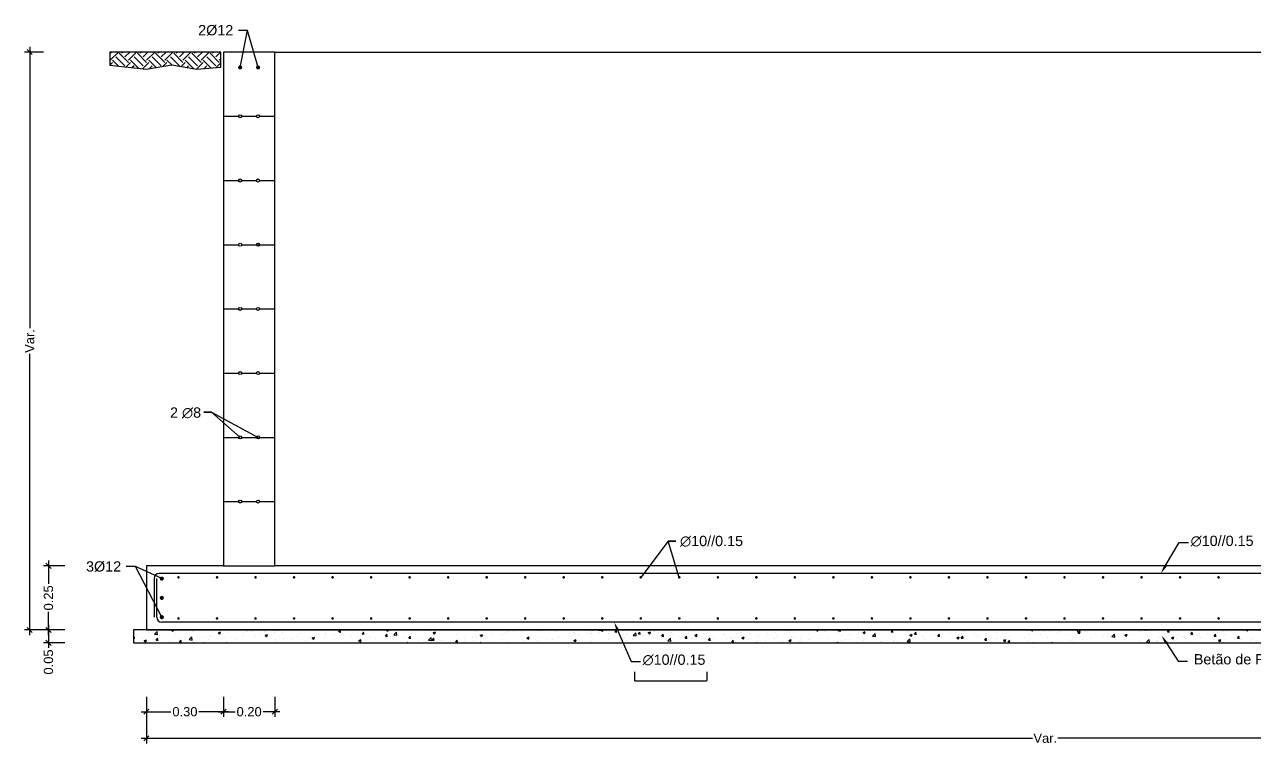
# Model space of a CAD drawing. Header units: millimetres. Extents: x 2071 to 2712, y 1262 to 1380.
# Drawn here: x 2673.24 to 2697.18, y 1350.26 to 1364.25 of the extents above; entities that cross this region are included whole.
import ezdxf

# ---------------------------------------------------------------- set-up
doc = ezdxf.new("R2010")
doc.units = ezdxf.units.MM
doc.layers.add('.pormenores', color=8, linetype='Continuous')
doc.styles.add('SWISS', font='swissl.ttf')

# ---------------------------------------------------------------- blocks, each defined once
blk = doc.blocks.new('_OBLIQUE')
at = {"color": 0, "linetype": 'ByBlock'}
blk.add_line((-0.5, -0.5), (0.5, 0.5), dxfattribs=at)

msp = doc.modelspace()

# ---------------------------------------------------------------- hatches: boundary and pattern name
at = {"layer": '.pormenores'}
h = msp.add_hatch(color=256, dxfattribs=at)
edge = h.paths.add_edge_path()
edge.add_ellipse((2677.43791, 1354.96789), major_axis=(0.02632, 0.01439), ratio=1, start_angle=331.334711, end_angle=691.334711)
edge = h.paths.add_edge_path()
edge.add_ellipse((2677.78653, 1354.96789), major_axis=(0.02632, 0.01439), ratio=1, start_angle=331.334711, end_angle=691.334711)
edge = h.paths.add_edge_path()
edge.add_ellipse((2677.43791, 1356.21789), major_axis=(0.02632, 0.01439), ratio=1, start_angle=331.334711, end_angle=691.334711)
edge = h.paths.add_edge_path()
edge.add_ellipse((2677.78653, 1356.21789), major_axis=(0.02632, 0.01439), ratio=1, start_angle=331.334711, end_angle=691.334711)
edge = h.paths.add_edge_path()
edge.add_ellipse((2677.43791, 1357.46789), major_axis=(0.02632, 0.01439), ratio=1, start_angle=331.334711, end_angle=691.334711)
edge = h.paths.add_edge_path()
edge.add_ellipse((2677.43791, 1358.71789), major_axis=(0.02632, 0.01439), ratio=1, start_angle=331.334711, end_angle=691.334711)
edge = h.paths.add_edge_path()
edge.add_ellipse((2677.43791, 1359.96789), major_axis=(0.02632, 0.01439), ratio=1, start_angle=331.334711, end_angle=691.334711)
edge = h.paths.add_edge_path()
edge.add_ellipse((2677.78653, 1359.96789), major_axis=(0.02632, 0.01439), ratio=1, start_angle=331.334711, end_angle=691.334711)
edge = h.paths.add_edge_path()
edge.add_ellipse((2677.78653, 1358.71789), major_axis=(0.02632, 0.01439), ratio=1, start_angle=331.334711, end_angle=691.334711)
edge = h.paths.add_edge_path()
edge.add_ellipse((2677.78653, 1357.46789), major_axis=(0.02632, 0.01439), ratio=1, start_angle=331.334711, end_angle=691.334711)
edge = h.paths.add_edge_path()
edge.add_ellipse((2677.43791, 1361.21789), major_axis=(0.02632, 0.01439), ratio=1, start_angle=331.334711, end_angle=691.334711)
edge = h.paths.add_edge_path()
edge.add_ellipse((2677.43791, 1362.46789), major_axis=(0.02632, 0.01439), ratio=1, start_angle=331.334711, end_angle=691.334711)
edge = h.paths.add_edge_path()
edge.add_ellipse((2677.78653, 1361.21789), major_axis=(0.02632, 0.01439), ratio=1, start_angle=331.334711, end_angle=691.334711)
edge = h.paths.add_edge_path()
edge.add_ellipse((2677.78653, 1362.46789), major_axis=(0.02632, 0.01439), ratio=1, start_angle=331.334711, end_angle=691.334711)

# ---------------------------------------------------------------- linework, layer by layer
at = {"layer": '.pormenores', "linetype": 'ByBlock', "lineweight": -2}
for p, q in [((2677.58329, 1364.13988, 0), (2677.40329, 1364.13988, 0)), ((2675.40098, 1353.70165, 0), (2675.22098, 1353.70165, 0))]:
    msp.add_line(p, q, dxfattribs=at)
at = {"layer": '.pormenores'}
for p, q in [((2673.60586, 1363.71789, 0), (2673.24064, 1363.71789, 0)), ((2673.34064, 1363.81789, 0), (2673.34064, 1358.34024, 0)), ((2674.93338, 1363.71789, 0), (2674.90069, 1363.6852, 0)), ((2675.06597, 1363.71789, 0), (2674.90787, 1363.55979, 0)), ((2675.01835, 1363.62608, 0), (2675.19513, 1363.44931, 0)), ((2675.08464, 1363.69237, 0), (2675.26142, 1363.5156, 0)), ((2675.15435, 1363.71789, 0), (2675.12884, 1363.69237, 0)), ((2675.28694, 1363.71789, 0), (2675.19513, 1363.62608, 0)), ((2675.41952, 1363.71789, 0), (2675.26142, 1363.55979, 0)), ((2675.3719, 1363.62608, 0), (2675.54868, 1363.44931, 0)), ((2675.4382, 1363.69237, 0), (2675.61497, 1363.5156, 0)), ((2675.50791, 1363.71789, 0), (2675.48239, 1363.69237, 0)), ((2675.64049, 1363.71789, 0), (2675.54868, 1363.62608, 0)), ((2675.77307, 1363.71789, 0), (2675.61497, 1363.55979, 0)), ((2675.72546, 1363.62608, 0), (2675.90223, 1363.44931, 0)), ((2675.79175, 1363.69237, 0), (2675.96853, 1363.5156, 0)), ((2675.86146, 1363.71789, 0), (2675.83594, 1363.69237, 0)), ((2675.99404, 1363.71789, 0), (2675.90223, 1363.62608, 0)), ((2676.12663, 1363.71789, 0), (2675.96853, 1363.55979, 0)), ((2676.07901, 1363.62608, 0), (2676.25579, 1363.44931, 0)), ((2676.1453, 1363.69237, 0), (2676.32208, 1363.5156, 0)), ((2676.21501, 1363.71789, 0), (2676.1895, 1363.69237, 0)), ((2676.3476, 1363.71789, 0), (2676.25579, 1363.62608, 0)), ((2676.48018, 1363.71789, 0), (2676.32208, 1363.55979, 0)), ((2676.43256, 1363.62608, 0), (2676.60934, 1363.44931, 0)), ((2676.49886, 1363.69237, 0), (2676.67563, 1363.5156, 0)), ((2676.56857, 1363.71789, 0), (2676.54305, 1363.69237, 0)), ((2676.70115, 1363.71789, 0), (2676.60934, 1363.62608, 0)), ((2676.83373, 1363.71789, 0), (2676.67563, 1363.55979, 0)), ((2676.78612, 1363.62608, 0), (2676.9629, 1363.44931, 0)), ((2676.85241, 1363.69237, 0), (2677.02919, 1363.5156, 0)), ((2676.92212, 1363.71789, 0), (2676.8966, 1363.69237, 0)), ((2677.0547, 1363.71789, 0), (2676.9629, 1363.62608, 0)), ((2678.11222, 1363.71789, 0), (2677.11222, 1363.71789, 0)), ((2677.11222, 1363.71789, 0), (2677.11222, 1353.71789, 0)), ((2678.11222, 1353.71789, 0), (2678.11222, 1363.71789, 0)), ((2678.11222, 1363.71789, 0), (2708.11222, 1363.71789, 0)), ((2674.90069, 1363.52277, 0), (2674.90787, 1363.5156, 0)), ((2674.95206, 1363.5156, 0), (2674.90069, 1363.46423, 0)), ((2674.95206, 1363.55979, 0), (2675.06827, 1363.44358, 0)), ((2675.01835, 1363.44931, 0), (2675.01811, 1363.44906, 0)), ((2675.30561, 1363.5156, 0), (2675.21732, 1363.4273, 0)), ((2675.30561, 1363.55979, 0), (2675.46516, 1363.40024, 0)), ((2675.3719, 1363.44931, 0), (2675.33685, 1363.41425, 0)), ((2675.65917, 1363.5156, 0), (2675.53607, 1363.3925, 0)), ((2675.65917, 1363.55979, 0), (2675.80185, 1363.41711, 0)), ((2675.72546, 1363.44931, 0), (2675.67118, 1363.39503, 0)), ((2676.01272, 1363.5156, 0), (2675.93708, 1363.43995, 0)), ((2676.01272, 1363.55979, 0), (2676.10431, 1363.46821, 0)), ((2676.36627, 1363.5156, 0), (2676.28714, 1363.43646, 0)), ((2676.36627, 1363.55979, 0), (2676.53412, 1363.39195, 0)), ((2676.43256, 1363.44931, 0), (2676.39948, 1363.41622, 0)), ((2676.71983, 1363.5156, 0), (2676.5867, 1363.38247, 0)), ((2676.71983, 1363.55979, 0), (2676.8734, 1363.40622, 0)), ((2676.78612, 1363.44931, 0), (2676.73056, 1363.39375, 0)), ((2677.06222, 1363.50444, 0), (2676.97268, 1363.41489, 0)), ((2677.06222, 1363.59283, 0), (2677.02919, 1363.55979, 0)), ((2677.11222, 1362.46789, 0), (2677.40791, 1362.46789, 0)), ((2677.46791, 1362.46789, 0), (2677.75653, 1362.46789, 0)), ((2677.81653, 1362.46789, 0), (2678.11222, 1362.46789, 0)), ((2677.11222, 1361.21789, 0), (2677.40791, 1361.21789, 0)), ((2677.46791, 1361.21789, 0), (2677.75653, 1361.21789, 0)), ((2677.81653, 1361.21789, 0), (2678.11222, 1361.21789, 0)), ((2677.11222, 1359.96789, 0), (2677.40791, 1359.96789, 0)), ((2677.46791, 1359.96789, 0), (2678.11222, 1359.96789, 0)), ((2677.11222, 1358.71789, 0), (2677.40791, 1358.71789, 0)), ((2677.46791, 1358.71789, 0), (2677.75653, 1358.71789, 0)), ((2677.81653, 1358.71789, 0), (2678.11222, 1358.71789, 0)), ((2673.34064, 1352.36789, 0), (2673.34064, 1357.84554, 0)), ((2677.11222, 1357.46789, 0), (2677.40791, 1357.46789, 0)), ((2677.46791, 1357.46789, 0), (2677.75653, 1357.46789, 0)), ((2677.81653, 1357.46789, 0), (2678.11222, 1357.46789, 0)), ((2676.88202, 1356.70566, 0), (2676.73202, 1356.70566, 0)), ((2676.73202, 1356.70566, 0), (2676.88202, 1356.70566, 0)), ((2677.43791, 1356.21789, 0), (2676.88202, 1356.70566, 0)), ((2676.88202, 1356.70566, 0), (2677.78653, 1356.21789, 0)), ((2677.11222, 1356.21789, 0), (2677.40791, 1356.21789, 0)), ((2677.46791, 1356.21789, 0), (2677.75653, 1356.21789, 0)), ((2677.81653, 1356.21789, 0), (2678.11222, 1356.21789, 0)), ((2677.11222, 1354.96789, 0), (2677.40791, 1354.96789, 0)), ((2677.46791, 1354.96789, 0), (2677.75653, 1354.96789, 0)), ((2677.81653, 1354.96789, 0), (2678.11222, 1354.96789, 0)), ((2685.77198, 1354.19827, 0), (2685.23722, 1353.49289, 0)), ((2685.98722, 1353.49289, 0), (2685.77198, 1354.19827, 0)), ((2685.77198, 1354.19827, 0), (2685.92198, 1354.19827, 0)), ((2685.92198, 1354.19827, 0), (2685.77198, 1354.19827, 0)), ((2673.70586, 1353.81789, 0), (2673.70586, 1353.36566, 0)), ((2674.0249, 1353.71789, 0), (2673.60586, 1353.71789, 0)), ((2677.11222, 1353.71789, 0), (2675.61222, 1353.71789, 0)), ((2675.61222, 1353.71789, 0), (2675.61222, 1352.46789, 0)), ((2710.36222, 1353.56789, 0), (2675.86222, 1353.56789, 0)), ((2677.11222, 1353.71789, 0), (2678.11222, 1353.71789, 0)), ((2708.11222, 1353.71789, 0), (2678.11222, 1353.71789, 0)), ((2675.76222, 1353.46789, 0), (2675.76222, 1352.71789, 0)), ((2675.81222, 1352.71789, 0), (2675.81222, 1353.46789, 0)), ((2673.70586, 1352.36789, 0), (2673.70586, 1352.82012, 0)), ((2710.31222, 1352.61789, 0), (2675.91222, 1352.61789, 0)), ((2673.60586, 1352.46789, 0), (2673.24064, 1352.46789, 0)), ((2674.0249, 1352.46789, 0), (2673.60586, 1352.46789, 0)), ((2674.0249, 1352.46789, 0), (2673.60586, 1352.46789, 0)), ((2673.70586, 1352.56789, 0), (2673.70586, 1352.21789, 0)), ((2710.86222, 1352.46789, 0), (2675.36222, 1352.46789, 0)), ((2675.36222, 1352.46789, 0), (2675.36222, 1352.21789, 0)), ((2675.36222, 1352.33103, 0), (2675.37654, 1352.3481, 0)), ((2675.37949, 1352.30737, 0), (2675.37215, 1352.34718, 0)), ((2675.42217, 1352.38082, 0), (2675.42217, 1352.38082, 0)), ((2675.61222, 1352.46789, 0), (2710.61222, 1352.46789, 0)), ((2675.66266, 1352.41249, 0), (2675.66266, 1352.41249, 0)), ((2675.76955, 1352.38656, 0), (2675.82603, 1352.3778, 0)), ((2675.77023, 1352.38513, 0), (2675.81969, 1352.43668, 0)), ((2675.82579, 1352.37626, 0), (2675.81877, 1352.43657, 0)), ((2675.86163, 1352.35441, 0), (2675.86163, 1352.35441, 0)), ((2676.0637, 1352.46528, 0), (2676.0637, 1352.46528, 0)), ((2676.09999, 1352.46455, 0), (2676.13157, 1352.44325, 0)), ((2676.10074, 1352.46622, 0), (2676.10508, 1352.46789, 0)), ((2676.13158, 1352.44326, 0), (2676.13984, 1352.46789, 0)), ((2676.18237, 1352.39507, 0), (2676.18237, 1352.39507, 0)), ((2676.51219, 1352.44268, 0), (2676.51219, 1352.44268, 0)), ((2676.83685, 1352.36144, 0), (2676.83685, 1352.36144, 0)), ((2677.01256, 1352.4137, 0), (2677.04415, 1352.39239, 0)), ((2677.01332, 1352.41537, 0), (2677.05778, 1352.43244, 0)), ((2677.04415, 1352.3924, 0), (2677.05703, 1352.43077, 0)), ((2677.0966, 1352.37281, 0), (2677.0966, 1352.37281, 0)), ((2677.20718, 1352.425, 0), (2677.20718, 1352.425, 0)), ((2677.23575, 1352.45837, 0), (2677.23575, 1352.45837, 0)), ((2677.48105, 1352.36426, 0), (2677.48105, 1352.36426, 0)), ((2677.49764, 1352.42561, 0), (2677.49764, 1352.42561, 0)), ((2677.57473, 1352.44405, 0), (2677.57473, 1352.44405, 0)), ((2677.6566, 1352.44653, 0), (2677.6566, 1352.44653, 0)), ((2677.72966, 1352.34914, 0), (2677.72966, 1352.34914, 0)), ((2677.80708, 1352.40897, 0), (2677.80708, 1352.40897, 0)), ((2677.9137, 1352.42973, 0), (2677.9137, 1352.42973, 0)), ((2677.92514, 1352.36284, 0), (2677.95673, 1352.34154, 0)), ((2677.9259, 1352.36451, 0), (2677.97036, 1352.38158, 0)), ((2677.95673, 1352.34154, 0), (2677.96961, 1352.37992, 0)), ((2678.09998, 1352.41271, 0), (2678.09998, 1352.41271, 0)), ((2678.12782, 1352.44962, 0), (2678.12782, 1352.44962, 0)), ((2678.25268, 1352.4154, 0), (2678.25268, 1352.4154, 0)), ((2678.59166, 1352.40108, 0), (2678.59166, 1352.40108, 0)), ((2678.92977, 1352.46789, 0), (2678.93946, 1352.46704, 0)), ((2678.93063, 1352.38676, 0), (2678.93063, 1352.38676, 0)), ((2678.93158, 1352.38593, 0), (2678.93158, 1352.38593, 0)), ((2678.93506, 1352.46623, 0), (2678.93476, 1352.46789, 0)), ((2679.09054, 1352.40686, 0), (2679.09054, 1352.40686, 0)), ((2679.09669, 1352.37121, 0), (2679.09669, 1352.37121, 0)), ((2679.26961, 1352.37244, 0), (2679.26961, 1352.37244, 0)), ((2679.33104, 1352.43852, 0), (2679.33104, 1352.43852, 0)), ((2679.35696, 1352.43052, 0), (2679.39492, 1352.4272, 0)), ((2679.35697, 1352.43063, 0), (2679.38758, 1352.46711, 0)), ((2679.39052, 1352.42638, 0), (2679.38318, 1352.46619, 0)), ((2679.4265, 1352.41882, 0), (2679.4265, 1352.41882, 0)), ((2679.45346, 1352.38119, 0), (2679.45346, 1352.38119, 0)), ((2679.60859, 1352.35812, 0), (2679.60859, 1352.35812, 0)), ((2679.75253, 1352.46353, 0), (2679.75253, 1352.46353, 0)), ((2679.81242, 1352.39067, 0), (2679.85038, 1352.38735, 0)), ((2679.81243, 1352.39078, 0), (2679.84305, 1352.42726, 0)), ((2679.82378, 1352.44475, 0), (2679.82378, 1352.44475, 0)), ((2679.84598, 1352.38653, 0), (2679.83864, 1352.42634, 0)), ((2679.94756, 1352.3438, 0), (2679.94756, 1352.3438, 0)), ((2680.26789, 1352.35082, 0), (2680.30584, 1352.3475, 0)), ((2680.2679, 1352.35093, 0), (2680.29851, 1352.38741, 0)), ((2680.28384, 1352.46594, 0), (2680.31542, 1352.44463, 0)), ((2680.28459, 1352.46761, 0), (2680.28533, 1352.46789, 0)), ((2680.30144, 1352.34669, 0), (2680.2941, 1352.38649, 0)), ((2680.31543, 1352.44464, 0), (2680.32323, 1352.46789, 0)), ((2680.36552, 1352.34625, 0), (2680.36552, 1352.34625, 0)), ((2680.42925, 1352.3745, 0), (2680.48572, 1352.36574, 0)), ((2680.42992, 1352.37306, 0), (2680.47938, 1352.42461, 0)), ((2680.48548, 1352.36419, 0), (2680.47846, 1352.4245, 0)), ((2680.52448, 1352.36718, 0), (2680.52448, 1352.36718, 0)), ((2680.7214, 1352.38511, 0), (2680.7214, 1352.38511, 0)), ((2680.72336, 1352.31108, 0), (2680.75397, 1352.34756, 0)), ((2680.7569, 1352.30684, 0), (2680.74956, 1352.34664, 0)), ((2680.76498, 1352.39884, 0), (2680.76498, 1352.39884, 0)), ((2681.04214, 1352.42577, 0), (2681.04214, 1352.42577, 0)), ((2681.16601, 1352.45164, 0), (2681.16601, 1352.45164, 0)), ((2681.19641, 1352.41508, 0), (2681.228, 1352.39378, 0)), ((2681.19717, 1352.41675, 0), (2681.24163, 1352.43382, 0)), ((2681.228, 1352.39378, 0), (2681.24088, 1352.43216, 0)), ((2681.64918, 1352.3837, 0), (2681.64918, 1352.3837, 0)), ((2682.011, 1352.34735, 0), (2682.011, 1352.34735, 0)), ((2682.0195, 1352.44727, 0), (2682.0195, 1352.44727, 0)), ((2682.10899, 1352.36422, 0), (2682.14058, 1352.34292, 0)), ((2682.10975, 1352.3659, 0), (2682.15421, 1352.38296, 0)), ((2682.14058, 1352.34293, 0), (2682.15346, 1352.3813, 0)), ((2682.19892, 1352.35916, 0), (2682.19892, 1352.35916, 0)), ((2682.34081, 1352.39496, 0), (2682.34081, 1352.39496, 0)), ((2682.54198, 1352.37141, 0), (2682.54198, 1352.37141, 0)), ((2682.59995, 1352.41196, 0), (2682.59995, 1352.41196, 0)), ((2682.66685, 1352.43967, 0), (2682.66685, 1352.43967, 0)), ((2682.75892, 1352.43289, 0), (2682.75892, 1352.43289, 0)), ((2682.91231, 1352.43498, 0), (2682.91231, 1352.43498, 0)), ((2682.9196, 1352.4667, 0), (2682.9196, 1352.4667, 0)), ((2682.99941, 1352.46455, 0), (2682.99941, 1352.46455, 0)), ((2683.25857, 1352.45238, 0), (2683.25857, 1352.45238, 0)), ((2683.59755, 1352.43806, 0), (2683.59755, 1352.43806, 0)), ((2683.63571, 1352.36126, 0), (2683.63571, 1352.36126, 0)), ((2683.93653, 1352.42374, 0), (2683.93653, 1352.42374, 0)), ((2683.95645, 1352.40191, 0), (2683.95645, 1352.40191, 0)), ((2684.0339, 1352.37228, 0), (2684.0339, 1352.37228, 0)), ((2684.19286, 1352.39321, 0), (2684.19286, 1352.39321, 0)), ((2684.26579, 1352.40345, 0), (2684.26579, 1352.40345, 0)), ((2684.2755, 1352.40941, 0), (2684.2755, 1352.40941, 0)), ((2684.28626, 1352.44952, 0), (2684.28626, 1352.44952, 0)), ((2684.30114, 1352.46789, 0), (2684.31689, 1352.46651, 0)), ((2684.31248, 1352.4657, 0), (2684.31207, 1352.46789, 0)), ((2684.41124, 1352.46754, 0), (2684.46772, 1352.45878, 0)), ((2684.41192, 1352.4661, 0), (2684.41364, 1352.46789, 0)), ((2684.43336, 1352.42487, 0), (2684.43336, 1352.42487, 0)), ((2684.46748, 1352.45723, 0), (2684.46624, 1352.46789, 0)), ((2684.46769, 1352.46732, 0), (2684.49927, 1352.44601, 0)), ((2684.49927, 1352.44602, 0), (2684.50661, 1352.46789, 0)), ((2684.61448, 1352.39509, 0), (2684.61448, 1352.39509, 0)), ((2684.63611, 1352.46702, 0), (2684.63611, 1352.46702, 0)), ((2684.73439, 1352.42999, 0), (2684.77235, 1352.42666, 0)), ((2684.7344, 1352.43009, 0), (2684.76502, 1352.46658, 0)), ((2684.76794, 1352.42585, 0), (2684.7606, 1352.46565, 0)), ((2684.81957, 1352.46607, 0), (2684.81957, 1352.46607, 0)), ((2684.95346, 1352.38077, 0), (2684.95346, 1352.38077, 0)), ((2685.08894, 1352.36243, 0), (2685.14541, 1352.35367, 0)), ((2685.08962, 1352.36099, 0), (2685.13908, 1352.41254, 0)), ((2685.14517, 1352.35212, 0), (2685.13816, 1352.41243, 0)), ((2685.15854, 1352.45174, 0), (2685.15854, 1352.45174, 0)), ((2685.18986, 1352.39025, 0), (2685.22048, 1352.42673, 0)), ((2685.18986, 1352.39014, 0), (2685.22781, 1352.38682, 0)), ((2685.2234, 1352.386, 0), (2685.21606, 1352.4258, 0)), ((2685.25513, 1352.3711, 0), (2685.25513, 1352.3711, 0)), ((2685.29243, 1352.36645, 0), (2685.29243, 1352.36645, 0)), ((2685.38026, 1352.41646, 0), (2685.41185, 1352.39516, 0)), ((2685.38102, 1352.41814, 0), (2685.42548, 1352.4352, 0)), ((2685.41185, 1352.39517, 0), (2685.42473, 1352.43354, 0)), ((2685.49752, 1352.43742, 0), (2685.49752, 1352.43742, 0)), ((2685.58116, 1352.41581, 0), (2685.58116, 1352.41581, 0)), ((2685.6268, 1352.35354, 0), (2685.6268, 1352.35354, 0)), ((2685.63141, 1352.35213, 0), (2685.63141, 1352.35213, 0)), ((2685.64532, 1352.35029, 0), (2685.68327, 1352.34697, 0)), ((2685.64533, 1352.3504, 0), (2685.67594, 1352.38688, 0)), ((2685.67886, 1352.34615, 0), (2685.67152, 1352.38596, 0)), ((2685.8365, 1352.4231, 0), (2685.8365, 1352.4231, 0)), ((2685.8673, 1352.3852, 0), (2685.8673, 1352.3852, 0)), ((2685.9019, 1352.45647, 0), (2685.9019, 1352.45647, 0)), ((2686.09118, 1352.3424, 0), (2686.09118, 1352.3424, 0)), ((2686.10079, 1352.31055, 0), (2686.1314, 1352.34703, 0)), ((2686.13432, 1352.3063, 0), (2686.12698, 1352.34611, 0)), ((2686.17547, 1352.40878, 0), (2686.17547, 1352.40878, 0)), ((2686.26833, 1352.43799, 0), (2686.26833, 1352.43799, 0)), ((2686.29284, 1352.36561, 0), (2686.32443, 1352.3443, 0)), ((2686.2936, 1352.36728, 0), (2686.33806, 1352.38435, 0)), ((2686.32443, 1352.34431, 0), (2686.3373, 1352.38268, 0)), ((2686.4273, 1352.45892, 0), (2686.4273, 1352.45892, 0)), ((2686.46151, 1352.40597, 0), (2686.46151, 1352.40597, 0)), ((2686.51445, 1352.39446, 0), (2686.51445, 1352.39446, 0)), ((2686.85343, 1352.38013, 0), (2686.85343, 1352.38013, 0)), ((2686.87077, 1352.37805, 0), (2686.87077, 1352.37805, 0)), ((2687.1924, 1352.36581, 0), (2687.1924, 1352.36581, 0)), ((2687.20058, 1352.42566, 0), (2687.20058, 1352.42566, 0)), ((2687.30124, 1352.34552, 0), (2687.30124, 1352.34552, 0)), ((2687.35431, 1352.39368, 0), (2687.35431, 1352.39368, 0)), ((2687.53138, 1352.35149, 0), (2687.53138, 1352.35149, 0)), ((2687.70227, 1352.39832, 0), (2687.70227, 1352.39832, 0)), ((2687.72463, 1352.45724, 0), (2687.72463, 1352.45724, 0)), ((2687.86124, 1352.41925, 0), (2687.86124, 1352.41925, 0)), ((2688.10173, 1352.45091, 0), (2688.10173, 1352.45091, 0)), ((2688.16944, 1352.34724, 0), (2688.16944, 1352.34724, 0)), ((2688.49547, 1352.39196, 0), (2688.49547, 1352.39196, 0)), ((2688.65274, 1352.46789, 0), (2688.68312, 1352.4474, 0)), ((2688.68312, 1352.44741, 0), (2688.69, 1352.46789, 0)), ((2688.70779, 1352.36215, 0), (2688.70779, 1352.36215, 0)), ((2688.81622, 1352.43261, 0), (2688.81622, 1352.43261, 0)), ((2689.07094, 1352.45547, 0), (2689.12741, 1352.44671, 0)), ((2689.07162, 1352.45403, 0), (2689.08492, 1352.46789, 0)), ((2689.07811, 1352.42572, 0), (2689.07811, 1352.42572, 0)), ((2689.12717, 1352.44516, 0), (2689.12452, 1352.46789, 0)), ((2689.13621, 1352.35864, 0), (2689.13621, 1352.35864, 0)), ((2689.29518, 1352.37957, 0), (2689.29518, 1352.37957, 0)), ((2689.53567, 1352.41123, 0), (2689.53567, 1352.41123, 0)), ((2689.56411, 1352.41785, 0), (2689.5957, 1352.39654, 0)), ((2689.56487, 1352.41952, 0), (2689.60933, 1352.43659, 0)), ((2689.5957, 1352.39655, 0), (2689.60858, 1352.43492, 0)), ((2689.67251, 1352.46789, 0), (2689.69432, 1352.46598, 0)), ((2689.6899, 1352.46516, 0), (2689.68939, 1352.46789, 0)), ((2689.74863, 1352.35037, 0), (2689.80511, 1352.34161, 0)), ((2689.74932, 1352.34892, 0), (2689.79877, 1352.40047, 0)), ((2689.78508, 1352.35419, 0), (2689.78508, 1352.35419, 0)), ((2689.80487, 1352.34005, 0), (2689.79785, 1352.40036, 0)), ((2689.93671, 1352.46403, 0), (2689.93671, 1352.46403, 0)), ((2690.11183, 1352.42956, 0), (2690.14245, 1352.46605, 0)), ((2690.11183, 1352.42945, 0), (2690.14978, 1352.42613, 0)), ((2690.11489, 1352.4018, 0), (2690.11489, 1352.4018, 0)), ((2690.14536, 1352.42532, 0), (2690.13801, 1352.46512, 0)), ((2690.44092, 1352.44651, 0), (2690.44092, 1352.44651, 0)), ((2690.47669, 1352.36699, 0), (2690.50827, 1352.34568, 0)), ((2690.47745, 1352.36867, 0), (2690.52191, 1352.38573, 0)), ((2690.50828, 1352.34569, 0), (2690.52115, 1352.38407, 0)), ((2690.56729, 1352.38961, 0), (2690.60524, 1352.38629, 0)), ((2690.5673, 1352.38972, 0), (2690.59791, 1352.4262, 0)), ((2690.60082, 1352.38547, 0), (2690.59347, 1352.42527, 0)), ((2690.90351, 1352.36467, 0), (2690.90351, 1352.36467, 0)), ((2690.96961, 1352.37155, 0), (2690.96961, 1352.37155, 0)), ((2691.02275, 1352.34976, 0), (2691.0607, 1352.34644, 0)), ((2691.02276, 1352.34987, 0), (2691.05337, 1352.38635, 0)), ((2691.05628, 1352.34562, 0), (2691.04893, 1352.38542, 0)), ((2691.27383, 1352.42824, 0), (2691.27383, 1352.42824, 0)), ((2691.37065, 1352.42435, 0), (2691.37065, 1352.42435, 0)), ((2691.40979, 1352.3681, 0), (2691.40979, 1352.3681, 0)), ((2691.47822, 1352.31002, 0), (2691.50883, 1352.3465, 0)), ((2691.51174, 1352.30577, 0), (2691.50439, 1352.34557, 0)), ((2691.52962, 1352.44528, 0), (2691.52962, 1352.44528, 0)), ((2691.73053, 1352.40875, 0), (2691.73053, 1352.40875, 0)), ((2691.79631, 1352.35238, 0), (2691.79631, 1352.35238, 0)), ((2692.06034, 1352.45636, 0), (2692.06034, 1352.45636, 0)), ((2692.16664, 1352.41594, 0), (2692.16664, 1352.41594, 0)), ((2692.73968, 1352.46115, 0), (2692.73968, 1352.46115, 0)), ((2692.80459, 1352.38467, 0), (2692.80459, 1352.38467, 0)), ((2692.83864, 1352.46789, 0), (2692.86697, 1352.44878, 0)), ((2692.86697, 1352.44879, 0), (2692.87338, 1352.46789, 0)), ((2692.96356, 1352.4056, 0), (2692.96356, 1352.4056, 0)), ((2693.0292, 1352.37794, 0), (2693.0292, 1352.37794, 0)), ((2693.07866, 1352.44682, 0), (2693.07866, 1352.44682, 0)), ((2693.20405, 1352.43726, 0), (2693.20405, 1352.43726, 0)), ((2693.35524, 1352.42266, 0), (2693.35524, 1352.42266, 0)), ((2693.41763, 1352.4325, 0), (2693.41763, 1352.4325, 0)), ((2693.52012, 1352.38442, 0), (2693.52012, 1352.38442, 0)), ((2693.67598, 1352.46331, 0), (2693.67598, 1352.46331, 0)), ((2693.73063, 1352.44341, 0), (2693.7871, 1352.43465, 0)), ((2693.73131, 1352.44196, 0), (2693.7562, 1352.46789, 0)), ((2693.74796, 1352.41923, 0), (2693.77955, 1352.39792, 0)), ((2693.74872, 1352.42091, 0), (2693.79318, 1352.43797, 0)), ((2693.75661, 1352.41818, 0), (2693.75661, 1352.41818, 0)), ((2693.77955, 1352.39793, 0), (2693.79243, 1352.4363, 0)), ((2693.78686, 1352.43309, 0), (2693.78281, 1352.46789, 0)), ((2693.89044, 1352.44799, 0), (2693.89044, 1352.44799, 0)), ((2694.09559, 1352.40386, 0), (2694.09559, 1352.40386, 0)), ((2694.23853, 1352.345, 0), (2694.23853, 1352.345, 0)), ((2694.3241, 1352.34424, 0), (2694.3241, 1352.34424, 0)), ((2694.3975, 1352.36592, 0), (2694.3975, 1352.36592, 0)), ((2694.40901, 1352.33685, 0), (2694.45847, 1352.3884, 0)), ((2694.43456, 1352.38954, 0), (2694.43456, 1352.38954, 0)), ((2694.46456, 1352.32798, 0), (2694.45754, 1352.38829, 0)), ((2694.63799, 1352.39759, 0), (2694.63799, 1352.39759, 0)), ((2694.64484, 1352.38489, 0), (2694.64484, 1352.38489, 0)), ((2694.66054, 1352.36837, 0), (2694.69212, 1352.34707, 0)), ((2694.6613, 1352.37005, 0), (2694.70576, 1352.38712, 0)), ((2694.69213, 1352.34708, 0), (2694.705, 1352.38545, 0)), ((2694.77354, 1352.37522, 0), (2694.77354, 1352.37522, 0)), ((2694.97465, 1352.4325, 0), (2694.97465, 1352.4325, 0)), ((2695.03903, 1352.45038, 0), (2695.03903, 1352.45038, 0)), ((2695.04387, 1352.46789, 0), (2695.07175, 1352.46545, 0)), ((2695.06731, 1352.46463, 0), (2695.06671, 1352.46789, 0)), ((2695.11252, 1352.36089, 0), (2695.11252, 1352.36089, 0)), ((2695.45149, 1352.34657, 0), (2695.45149, 1352.34657, 0)), ((2695.48926, 1352.42892, 0), (2695.52721, 1352.4256, 0)), ((2695.48927, 1352.42903, 0), (2695.51988, 1352.46552, 0)), ((2695.52277, 1352.42478, 0), (2695.51543, 1352.46459, 0)), ((2695.71584, 1352.38694, 0), (2695.71584, 1352.38694, 0)), ((2695.94352, 1352.35409, 0), (2695.94352, 1352.35409, 0)), ((2695.94472, 1352.38908, 0), (2695.98267, 1352.38576, 0)), ((2695.94473, 1352.38919, 0), (2695.97534, 1352.42567, 0)), ((2695.97823, 1352.38493, 0), (2695.97089, 1352.42474, 0)), ((2696.07193, 1352.35791, 0), (2696.07193, 1352.35791, 0)), ((2696.08616, 1352.4505, 0), (2696.08616, 1352.4505, 0)), ((2696.26955, 1352.3988, 0), (2696.26955, 1352.3988, 0)), ((2696.40018, 1352.34923, 0), (2696.43814, 1352.34591, 0)), ((2696.40019, 1352.34934, 0), (2696.4308, 1352.38582, 0)), ((2696.43369, 1352.34509, 0), (2696.42635, 1352.38489, 0)), ((2696.47297, 1352.41071, 0), (2696.47297, 1352.41071, 0)), ((2696.59029, 1352.43945, 0), (2696.59029, 1352.43945, 0)), ((2696.60864, 1352.37465, 0), (2696.60864, 1352.37465, 0)), ((2696.63193, 1352.43163, 0), (2696.63193, 1352.43163, 0)), ((2696.85565, 1352.30949, 0), (2696.88626, 1352.34597, 0)), ((2696.87243, 1352.4633, 0), (2696.87243, 1352.4633, 0)), ((2696.88915, 1352.30524, 0), (2696.88181, 1352.34504, 0)), ((2696.97896, 1352.43821, 0), (2696.97896, 1352.43821, 0)), ((2697.02454, 1352.46789, 0), (2697.05082, 1352.45016, 0)), ((2697.05082, 1352.45017, 0), (2697.05677, 1352.46789, 0)), ((2674.0249, 1352.21789, 0), (2673.60586, 1352.21789, 0)), ((2673.70586, 1352.21789, 0), (2673.70586, 1352.11789, 0)), ((2675.36222, 1352.31008, 0), (2675.38387, 1352.30818, 0)), ((2675.36222, 1352.21789, 0), (2710.86222, 1352.21789, 0)), ((2675.5356, 1352.3097, 0), (2675.5356, 1352.3097, 0)), ((2675.56645, 1352.25975, 0), (2675.59803, 1352.23844, 0)), ((2675.5672, 1352.26142, 0), (2675.61166, 1352.27848, 0)), ((2675.59804, 1352.23845, 0), (2675.61091, 1352.27682, 0)), ((2675.80138, 1352.27166, 0), (2675.83933, 1352.26834, 0)), ((2675.80139, 1352.27176, 0), (2675.832, 1352.30825, 0)), ((2675.83495, 1352.26752, 0), (2675.82761, 1352.30733, 0)), ((2676.05561, 1352.23576, 0), (2676.05561, 1352.23576, 0)), ((2676.09621, 1352.2343, 0), (2676.09621, 1352.2343, 0)), ((2676.25684, 1352.23181, 0), (2676.29479, 1352.22849, 0)), ((2676.25685, 1352.23192, 0), (2676.28746, 1352.2684, 0)), ((2676.29041, 1352.22768, 0), (2676.28307, 1352.26748, 0)), ((2676.29611, 1352.26742, 0), (2676.29611, 1352.26742, 0)), ((2676.44725, 1352.28146, 0), (2676.50372, 1352.2727, 0)), ((2676.44793, 1352.28002, 0), (2676.49738, 1352.33157, 0)), ((2676.46653, 1352.29787, 0), (2676.46653, 1352.29787, 0)), ((2676.50348, 1352.27116, 0), (2676.49647, 1352.33146, 0)), ((2676.49887, 1352.21789, 0), (2676.52424, 1352.22763, 0)), ((2676.50446, 1352.23129, 0), (2676.50446, 1352.23129, 0)), ((2676.52078, 1352.21789, 0), (2676.52349, 1352.22597, 0)), ((2676.69714, 1352.32022, 0), (2676.69714, 1352.32022, 0)), ((2676.73398, 1352.21789, 0), (2676.74292, 1352.22855, 0)), ((2676.74032, 1352.21789, 0), (2676.73853, 1352.22763, 0)), ((2676.8305, 1352.276, 0), (2676.8305, 1352.276, 0)), ((2676.85611, 1352.34115, 0), (2676.85611, 1352.34115, 0)), ((2676.98901, 1352.22201, 0), (2676.98901, 1352.22201, 0)), ((2677.15124, 1352.31665, 0), (2677.15124, 1352.31665, 0)), ((2677.16686, 1352.21789, 0), (2677.17508, 1352.22646, 0)), ((2677.17515, 1352.21789, 0), (2677.17417, 1352.22636, 0)), ((2677.35933, 1352.28558, 0), (2677.35933, 1352.28558, 0)), ((2677.73005, 1352.22774, 0), (2677.73005, 1352.22774, 0)), ((2678.1201, 1352.23824, 0), (2678.1201, 1352.23824, 0)), ((2678.13108, 1352.28054, 0), (2678.13108, 1352.28054, 0)), ((2678.29005, 1352.30147, 0), (2678.29005, 1352.30147, 0)), ((2678.44991, 1352.28585, 0), (2678.44991, 1352.28585, 0)), ((2678.53054, 1352.33313, 0), (2678.53054, 1352.33313, 0)), ((2678.71281, 1352.25405, 0), (2678.71281, 1352.25405, 0)), ((2678.77595, 1352.33056, 0), (2678.77595, 1352.33056, 0)), ((2678.83772, 1352.31199, 0), (2678.8693, 1352.29068, 0)), ((2678.83848, 1352.31366, 0), (2678.88294, 1352.33072, 0)), ((2678.86931, 1352.29069, 0), (2678.88218, 1352.32906, 0)), ((2679.08314, 1352.31762, 0), (2679.08314, 1352.31762, 0)), ((2679.56502, 1352.24086, 0), (2679.56502, 1352.24086, 0)), ((2679.72399, 1352.26179, 0), (2679.72399, 1352.26179, 0)), ((2679.74481, 1352.25214, 0), (2679.74481, 1352.25214, 0)), ((2679.75029, 1352.26113, 0), (2679.78188, 1352.23982, 0)), ((2679.75105, 1352.2628, 0), (2679.79551, 1352.27987, 0)), ((2679.78188, 1352.23983, 0), (2679.79476, 1352.27821, 0)), ((2679.96448, 1352.29345, 0), (2679.96448, 1352.29345, 0)), ((2680.06555, 1352.29279, 0), (2680.06555, 1352.29279, 0)), ((2680.28654, 1352.32947, 0), (2680.28654, 1352.32947, 0)), ((2680.39536, 1352.3404, 0), (2680.39536, 1352.3404, 0)), ((2680.62552, 1352.31515, 0), (2680.62552, 1352.31515, 0)), ((2680.67912, 1352.21789, 0), (2680.70809, 1352.22901, 0)), ((2680.70416, 1352.21789, 0), (2680.70734, 1352.22735, 0)), ((2680.72335, 1352.31097, 0), (2680.7613, 1352.30765, 0)), ((2680.90854, 1352.25657, 0), (2680.90854, 1352.25657, 0)), ((2680.96449, 1352.30083, 0), (2680.96449, 1352.30083, 0)), ((2681.10694, 1352.26939, 0), (2681.16342, 1352.26063, 0)), ((2681.10762, 1352.26795, 0), (2681.15708, 1352.3195, 0)), ((2681.16318, 1352.25909, 0), (2681.15616, 1352.31939, 0)), ((2681.15793, 1352.22212, 0), (2681.15793, 1352.22212, 0)), ((2681.17881, 1352.27113, 0), (2681.21676, 1352.2678, 0)), ((2681.17882, 1352.27123, 0), (2681.20943, 1352.30772, 0)), ((2681.21236, 1352.26699, 0), (2681.20502, 1352.30679, 0)), ((2681.27886, 1352.32014, 0), (2681.27886, 1352.32014, 0)), ((2681.30347, 1352.28651, 0), (2681.30347, 1352.28651, 0)), ((2681.36423, 1352.26199, 0), (2681.36423, 1352.26199, 0)), ((2681.39842, 1352.25378, 0), (2681.39842, 1352.25378, 0)), ((2681.63427, 1352.23128, 0), (2681.67223, 1352.22796, 0)), ((2681.63428, 1352.23139, 0), (2681.66489, 1352.26787, 0)), ((2681.64245, 1352.27219, 0), (2681.64245, 1352.27219, 0)), ((2681.66782, 1352.22714, 0), (2681.66048, 1352.26695, 0)), ((2681.69026, 1352.3067, 0), (2681.69026, 1352.3067, 0)), ((2681.79946, 1352.30657, 0), (2681.79946, 1352.30657, 0)), ((2681.80134, 1352.24428, 0), (2681.80134, 1352.24428, 0)), ((2681.95843, 1352.3275, 0), (2681.95843, 1352.3275, 0)), ((2681.98142, 1352.25786, 0), (2681.98142, 1352.25786, 0)), ((2682.11185, 1352.21789, 0), (2682.12035, 1352.22802, 0)), ((2682.11764, 1352.21789, 0), (2682.11594, 1352.2271, 0)), ((2682.17166, 1352.30784, 0), (2682.17166, 1352.30784, 0)), ((2682.3204, 1352.24354, 0), (2682.3204, 1352.24354, 0)), ((2682.65912, 1352.22828, 0), (2682.65912, 1352.22828, 0)), ((2682.65938, 1352.22922, 0), (2682.65938, 1352.22922, 0)), ((2682.97987, 1352.26894, 0), (2682.97987, 1352.26894, 0)), ((2683.02157, 1352.31337, 0), (2683.05315, 1352.29206, 0)), ((2683.02233, 1352.31504, 0), (2683.06679, 1352.33211, 0)), ((2683.05316, 1352.29207, 0), (2683.06603, 1352.33044, 0)), ((2683.2334, 1352.2669, 0), (2683.2334, 1352.2669, 0)), ((2683.30968, 1352.31655, 0), (2683.30968, 1352.31655, 0)), ((2683.39237, 1352.28783, 0), (2683.39237, 1352.28783, 0)), ((2683.52514, 1352.27632, 0), (2683.52514, 1352.27632, 0)), ((2683.63286, 1352.31949, 0), (2683.63286, 1352.31949, 0)), ((2683.89546, 1352.33989, 0), (2683.89546, 1352.33989, 0)), ((2683.93414, 1352.26251, 0), (2683.96573, 1352.24121, 0)), ((2683.9349, 1352.26419, 0), (2683.97936, 1352.28125, 0)), ((2683.96573, 1352.24122, 0), (2683.97861, 1352.27959, 0)), ((2684.27854, 1352.23813, 0), (2684.27854, 1352.23813, 0)), ((2684.60457, 1352.28284, 0), (2684.60457, 1352.28284, 0)), ((2684.66734, 1352.22722, 0), (2684.66734, 1352.22722, 0)), ((2684.82631, 1352.24815, 0), (2684.82631, 1352.24815, 0)), ((2684.85936, 1352.21789, 0), (2684.89194, 1352.2304, 0)), ((2684.88755, 1352.21789, 0), (2684.89119, 1352.22873, 0)), ((2684.92532, 1352.32349, 0), (2684.92532, 1352.32349, 0)), ((2685.0668, 1352.27981, 0), (2685.0668, 1352.27981, 0)), ((2685.46784, 1352.33261, 0), (2685.46784, 1352.33261, 0)), ((2685.72086, 1352.27884, 0), (2685.72086, 1352.27884, 0)), ((2685.76664, 1352.25733, 0), (2685.82311, 1352.24857, 0)), ((2685.76732, 1352.25588, 0), (2685.81678, 1352.30743, 0)), ((2685.82287, 1352.24702, 0), (2685.81585, 1352.30732, 0)), ((2685.89418, 1352.24508, 0), (2685.89418, 1352.24508, 0)), ((2685.97038, 1352.3378, 0), (2685.97038, 1352.3378, 0)), ((2686.10078, 1352.31044, 0), (2686.13873, 1352.30712, 0)), ((2686.22399, 1352.29269, 0), (2686.22399, 1352.29269, 0)), ((2686.30936, 1352.32348, 0), (2686.30936, 1352.32348, 0)), ((2686.50074, 1352.24013, 0), (2686.50074, 1352.24013, 0)), ((2686.55002, 1352.3374, 0), (2686.55002, 1352.3374, 0)), ((2686.55624, 1352.27059, 0), (2686.5942, 1352.26727, 0)), ((2686.55625, 1352.2707, 0), (2686.58686, 1352.30719, 0)), ((2686.58978, 1352.26646, 0), (2686.58244, 1352.30626, 0)), ((2686.61366, 1352.26655, 0), (2686.61366, 1352.26655, 0)), ((2686.64834, 1352.30916, 0), (2686.64834, 1352.30916, 0)), ((2686.90178, 1352.29293, 0), (2686.90178, 1352.29293, 0)), ((2686.98399, 1352.33011, 0), (2686.98399, 1352.33011, 0)), ((2686.98731, 1352.29484, 0), (2686.98731, 1352.29484, 0)), ((2687.0117, 1352.23075, 0), (2687.04966, 1352.22743, 0)), ((2687.01171, 1352.23086, 0), (2687.04232, 1352.26734, 0)), ((2687.04524, 1352.22661, 0), (2687.0379, 1352.26641, 0)), ((2687.06074, 1352.31386, 0), (2687.06074, 1352.31386, 0)), ((2687.20542, 1352.31475, 0), (2687.237, 1352.29345, 0)), ((2687.20618, 1352.31643, 0), (2687.25064, 1352.33349, 0)), ((2687.23701, 1352.29345, 0), (2687.24988, 1352.33183, 0)), ((2687.32629, 1352.28052, 0), (2687.32629, 1352.28052, 0)), ((2687.48973, 1352.21789, 0), (2687.49779, 1352.22749, 0)), ((2687.49496, 1352.21789, 0), (2687.49336, 1352.22656, 0)), ((2687.51889, 1352.25898, 0), (2687.51889, 1352.25898, 0)), ((2687.66527, 1352.26619, 0), (2687.66527, 1352.26619, 0)), ((2687.83963, 1352.29963, 0), (2687.83963, 1352.29963, 0)), ((2687.87036, 1352.33717, 0), (2687.87036, 1352.33717, 0)), ((2687.96714, 1352.23502, 0), (2687.96714, 1352.23502, 0)), ((2688.00424, 1352.25187, 0), (2688.00424, 1352.25187, 0)), ((2688.11799, 1352.2639, 0), (2688.14958, 1352.24259, 0)), ((2688.11875, 1352.26557, 0), (2688.16321, 1352.28264, 0)), ((2688.14958, 1352.2426, 0), (2688.16246, 1352.28097, 0)), ((2688.20933, 1352.32285, 0), (2688.20933, 1352.32285, 0)), ((2688.33572, 1352.25325, 0), (2688.33572, 1352.25325, 0)), ((2688.33747, 1352.29859, 0), (2688.33747, 1352.29859, 0)), ((2688.34322, 1352.23755, 0), (2688.34322, 1352.23755, 0)), ((2688.49468, 1352.27418, 0), (2688.49468, 1352.27418, 0)), ((2688.54831, 1352.30853, 0), (2688.54831, 1352.30853, 0)), ((2688.6822, 1352.22323, 0), (2688.6822, 1352.22323, 0)), ((2688.73518, 1352.30584, 0), (2688.73518, 1352.30584, 0)), ((2688.80849, 1352.22122, 0), (2688.80849, 1352.22122, 0)), ((2688.88728, 1352.2942, 0), (2688.88728, 1352.2942, 0)), ((2689.0396, 1352.21789, 0), (2689.07579, 1352.23178, 0)), ((2689.07093, 1352.21789, 0), (2689.07504, 1352.23011, 0)), ((2689.13831, 1352.26883, 0), (2689.13831, 1352.26883, 0)), ((2689.22626, 1352.27988, 0), (2689.22626, 1352.27988, 0)), ((2689.46434, 1352.31354, 0), (2689.46434, 1352.31354, 0)), ((2689.56524, 1352.26556, 0), (2689.56524, 1352.26556, 0)), ((2689.90421, 1352.25124, 0), (2689.90421, 1352.25124, 0)), ((2689.92862, 1352.2345, 0), (2689.92862, 1352.2345, 0)), ((2690.16287, 1352.23754, 0), (2690.16287, 1352.23754, 0)), ((2690.16912, 1352.26617, 0), (2690.16912, 1352.26617, 0)), ((2690.24319, 1352.23692, 0), (2690.24319, 1352.23692, 0)), ((2690.42633, 1352.24526, 0), (2690.4828, 1352.2365, 0)), ((2690.42701, 1352.24381, 0), (2690.47647, 1352.29536, 0)), ((2690.4332, 1352.23513, 0), (2690.4332, 1352.23513, 0)), ((2690.48256, 1352.23495, 0), (2690.47555, 1352.29525, 0)), ((2690.53319, 1352.3011, 0), (2690.53319, 1352.3011, 0)), ((2690.57015, 1352.31896, 0), (2690.57015, 1352.31896, 0)), ((2690.58217, 1352.22259, 0), (2690.58217, 1352.22259, 0)), ((2690.72912, 1352.33989, 0), (2690.72912, 1352.33989, 0)), ((2690.75394, 1352.27578, 0), (2690.75394, 1352.27578, 0)), ((2691.05567, 1352.22525, 0), (2691.05567, 1352.22525, 0)), ((2691.08375, 1352.32339, 0), (2691.08375, 1352.32339, 0)), ((2691.38927, 1352.31613, 0), (2691.42085, 1352.29483, 0)), ((2691.39003, 1352.31781, 0), (2691.43449, 1352.33488, 0)), ((2691.42085, 1352.29484, 0), (2691.43373, 1352.33321, 0)), ((2691.42599, 1352.28881, 0), (2691.42599, 1352.28881, 0)), ((2691.47821, 1352.30991, 0), (2691.51617, 1352.30659, 0)), ((2691.60306, 1352.22649, 0), (2691.60306, 1352.22649, 0)), ((2691.93367, 1352.27006, 0), (2691.97163, 1352.26674, 0)), ((2691.93368, 1352.27017, 0), (2691.96429, 1352.30666, 0)), ((2691.9672, 1352.26592, 0), (2691.95985, 1352.30573, 0)), ((2692.0041, 1352.27929, 0), (2692.0041, 1352.27929, 0)), ((2692.05262, 1352.24497, 0), (2692.05262, 1352.24497, 0)), ((2692.16306, 1352.30021, 0), (2692.16306, 1352.30021, 0)), ((2692.30184, 1352.26528, 0), (2692.33343, 1352.24397, 0)), ((2692.3026, 1352.26695, 0), (2692.34706, 1352.28402, 0)), ((2692.33343, 1352.24398, 0), (2692.34631, 1352.28235, 0)), ((2692.37865, 1352.28968, 0), (2692.37865, 1352.28968, 0)), ((2692.38913, 1352.23022, 0), (2692.42709, 1352.2269, 0)), ((2692.38914, 1352.23033, 0), (2692.41976, 1352.26681, 0)), ((2692.40356, 1352.33188, 0), (2692.40356, 1352.33188, 0)), ((2692.42266, 1352.22608, 0), (2692.41531, 1352.26588, 0)), ((2692.69939, 1352.33033, 0), (2692.69939, 1352.33033, 0)), ((2692.77947, 1352.25729, 0), (2692.77947, 1352.25729, 0)), ((2692.86761, 1352.21789, 0), (2692.87522, 1352.22696, 0)), ((2692.87228, 1352.21789, 0), (2692.87077, 1352.22603, 0)), ((2693.14979, 1352.32086, 0), (2693.14979, 1352.32086, 0)), ((2693.21985, 1352.21789, 0), (2693.25964, 1352.23317, 0)), ((2693.25432, 1352.21789, 0), (2693.25888, 1352.2315, 0)), ((2693.43804, 1352.23961, 0), (2693.43804, 1352.23961, 0)), ((2693.597, 1352.26054, 0), (2693.597, 1352.26054, 0)), ((2693.66826, 1352.25192, 0), (2693.66826, 1352.25192, 0)), ((2693.8375, 1352.2922, 0), (2693.8375, 1352.2922, 0)), ((2693.99807, 1352.29953, 0), (2693.99807, 1352.29953, 0)), ((2694.40833, 1352.3383, 0), (2694.4648, 1352.32954, 0)), ((2694.96693, 1352.22111, 0), (2694.96693, 1352.22111, 0)), ((2694.97519, 1352.25981, 0), (2694.97519, 1352.25981, 0)), ((2695.03094, 1352.22086, 0), (2695.03094, 1352.22086, 0)), ((2695.08602, 1352.2332, 0), (2695.1425, 1352.22444, 0)), ((2695.08671, 1352.23174, 0), (2695.13617, 1352.28329, 0)), ((2695.14226, 1352.22288, 0), (2695.13524, 1352.28318, 0)), ((2695.27144, 1352.25252, 0), (2695.27144, 1352.25252, 0)), ((2695.29297, 1352.26582, 0), (2695.29297, 1352.26582, 0)), ((2695.34551, 1352.32337, 0), (2695.34551, 1352.32337, 0)), ((2695.57311, 1352.31752, 0), (2695.6047, 1352.29621, 0)), ((2695.57388, 1352.31919, 0), (2695.61834, 1352.33626, 0)), ((2695.6047, 1352.29622, 0), (2695.61758, 1352.33459, 0)), ((2695.61371, 1352.30648, 0), (2695.61371, 1352.30648, 0)), ((2695.67247, 1352.30532, 0), (2695.67247, 1352.30532, 0)), ((2695.79047, 1352.33225, 0), (2695.79047, 1352.33225, 0)), ((2695.83144, 1352.32625, 0), (2695.83144, 1352.32625, 0)), ((2695.86799, 1352.24751, 0), (2695.86799, 1352.24751, 0)), ((2696.12945, 1352.31793, 0), (2696.12945, 1352.31793, 0)), ((2696.23832, 1352.31108, 0), (2696.23832, 1352.31108, 0)), ((2696.46842, 1352.30361, 0), (2696.46842, 1352.30361, 0)), ((2696.48569, 1352.26666, 0), (2696.51728, 1352.24536, 0)), ((2696.48645, 1352.26834, 0), (2696.53091, 1352.28541, 0)), ((2696.51728, 1352.24536, 0), (2696.53016, 1352.28374, 0)), ((2696.58257, 1352.22806, 0), (2696.58257, 1352.22806, 0)), ((2696.8074, 1352.28928, 0), (2696.8074, 1352.28928, 0)), ((2696.85564, 1352.30938, 0), (2696.8936, 1352.30606, 0)), ((2696.91238, 1352.27567, 0), (2696.91238, 1352.27567, 0)), ((2697.10641, 1352.26564, 0), (2697.10641, 1352.26564, 0)), ((2697.14638, 1352.27496, 0), (2697.14638, 1352.27496, 0)), ((2685.11469, 1351.655, 0), (2685.11469, 1351.49, 0)), ((2686.527, 1351.49, 0), (2686.527, 1351.655, 0)), ((2685.12469, 1351.48, 0), (2686.517, 1351.48, 0)), ((2675.61222, 1351.16905, 0), (2675.61222, 1350.77656, 0)), ((2677.11222, 1351.16905, 0), (2677.11222, 1350.77656, 0)), ((2677.11222, 1351.16905, 0), (2677.11222, 1350.77656, 0)), ((2678.11222, 1351.16905, 0), (2678.11222, 1350.77656, 0)), ((2675.51222, 1350.87656, 0), (2676.08829, 1350.87656, 0)), ((2675.61222, 1350.77656, 0), (2675.61222, 1350.26059, 0)), ((2677.21222, 1350.87656, 0), (2676.63615, 1350.87656, 0)), ((2677.01222, 1350.87656, 0), (2677.33829, 1350.87656, 0)), ((2678.21222, 1350.87656, 0), (2677.88615, 1350.87656, 0)), ((2675.51222, 1350.36059, 0), (2692.86487, 1350.36059, 0)), ((2710.71222, 1350.36059, 0), (2693.35957, 1350.36059, 0))]:
    msp.add_line(p, q, dxfattribs=at)
at = {"layer": '.pormenores', "ltscale": 2}
for p, q in [((2677.06222, 1363.71789, 0), (2674.90069, 1363.71789, 0)), ((2674.90069, 1363.71789, 0), (2674.90069, 1363.46188, 0)), ((2677.06222, 1363.71789, 0), (2674.90069, 1363.71789, 0)), ((2677.06222, 1363.42271, 0), (2677.06222, 1363.71789, 0)), ((2677.06222, 1363.42271, 0), (2677.06222, 1363.71789, 0)), ((2674.90069, 1363.46188, 0), (2675.60903, 1363.38453, 0)), ((2675.60903, 1363.38453, 0), (2676.10779, 1363.46879, 0)), ((2676.10779, 1363.46879, 0), (2676.5915, 1363.3816, 0)), ((2676.5915, 1363.3816, 0), (2677.06222, 1363.42271, 0))]:
    msp.add_line(p, q, dxfattribs=at)
at = {"layer": '.pormenores', "lineweight": -2}
for p, q in [((2695.45538, 1353.72256, 0), (2695.72183, 1354.17016, 0)), ((2695.72183, 1354.17016, 0), (2695.90183, 1354.17016, 0)), ((2684.79251, 1352.45273, 0), (2685.05063, 1351.85698, 0)), ((2695.47279, 1352.21174, 0), (2695.70214, 1351.86197, 0)), ((2685.05063, 1351.85698, 0), (2685.23063, 1351.85698, 0)), ((2695.70214, 1351.86197, 0), (2695.88214, 1351.86197, 0))]:
    msp.add_line(p, q, dxfattribs=at)
at = {"layer": '.pormenores', "linetype": 'ByBlock', "lineweight": -2, "elevation": 0}
for points in [[(2677.43722, 1363.41789), (2677.58329, 1364.13988)], [(2677.78722, 1363.41789), (2677.58329, 1364.13988)], [(2675.91222, 1352.71789), (2675.40098, 1353.70165)], [(2675.91222, 1353.46789), (2675.40098, 1353.70165)]]:
    msp.add_lwpolyline(points, dxfattribs=at)
at = {"layer": '.pormenores', "elevation": 0}
for points, const_width in [([(2677.45722, 1363.41789, 1), (2677.41722, 1363.41789, 1)], 0.04), ([(2677.45722, 1363.41789, 1), (2677.41722, 1363.41789, 1)], 0.04), ([(2677.76722, 1363.41789, -1), (2677.80722, 1363.41789, -1)], 0.04), ([(2677.76722, 1363.41789, -1), (2677.80722, 1363.41789, -1)], 0.04), ([(2675.89222, 1353.46789, -1), (2675.93222, 1353.46789, -1)], 0.04), ([(2676.22472, 1353.49289, 1), (2676.24972, 1353.49289, 1)], 0.025), ([(2676.97472, 1353.49289, 1), (2676.99972, 1353.49289, 1)], 0.025), ([(2677.72472, 1353.49289, 1), (2677.74972, 1353.49289, 1)], 0.025), ([(2678.47472, 1353.49289, 1), (2678.49972, 1353.49289, 1)], 0.025), ([(2679.22472, 1353.49289, 1), (2679.24972, 1353.49289, 1)], 0.025), ([(2679.97472, 1353.49289, 1), (2679.99972, 1353.49289, 1)], 0.025), ([(2680.72472, 1353.49289, 1), (2680.74972, 1353.49289, 1)], 0.025), ([(2681.47472, 1353.49289, 1), (2681.49972, 1353.49289, 1)], 0.025), ([(2682.22472, 1353.49289, 1), (2682.24972, 1353.49289, 1)], 0.025), ([(2682.97472, 1353.49289, 1), (2682.99972, 1353.49289, 1)], 0.025), ([(2683.72472, 1353.49289, 1), (2683.74972, 1353.49289, 1)], 0.025), ([(2684.47472, 1353.49289, 1), (2684.49972, 1353.49289, 1)], 0.025), ([(2685.22472, 1353.49289, 1), (2685.24972, 1353.49289, 1)], 0.025), ([(2685.97472, 1353.49289, 1), (2685.99972, 1353.49289, 1)], 0.025), ([(2686.72472, 1353.49289, 1), (2686.74972, 1353.49289, 1)], 0.025), ([(2687.47472, 1353.49289, 1), (2687.49972, 1353.49289, 1)], 0.025), ([(2687.47472, 1353.49289, 1), (2687.49972, 1353.49289, 1)], 0.025), ([(2688.22472, 1353.49289, 1), (2688.24972, 1353.49289, 1)], 0.025), ([(2688.97472, 1353.49289, 1), (2688.99972, 1353.49289, 1)], 0.025), ([(2689.72472, 1353.49289, 1), (2689.74972, 1353.49289, 1)], 0.025), ([(2690.47472, 1353.49289, 1), (2690.49972, 1353.49289, 1)], 0.025), ([(2691.22472, 1353.49289, 1), (2691.24972, 1353.49289, 1)], 0.025), ([(2691.97472, 1353.49289, 1), (2691.99972, 1353.49289, 1)], 0.025), ([(2692.72472, 1353.49289, 1), (2692.74972, 1353.49289, 1)], 0.025), ([(2693.47472, 1353.49289, 1), (2693.49972, 1353.49289, 1)], 0.025), ([(2694.22472, 1353.49289, 1), (2694.24972, 1353.49289, 1)], 0.025), ([(2694.97472, 1353.49289, 1), (2694.99972, 1353.49289, 1)], 0.025), ([(2695.72472, 1353.49289, 1), (2695.74972, 1353.49289, 1)], 0.025), ([(2696.47472, 1353.49289, 1), (2696.49972, 1353.49289, 1)], 0.025), ([(2675.89222, 1353.09289, -1), (2675.93222, 1353.09289, -1)], 0.04), ([(2675.89222, 1352.71789, 1), (2675.93222, 1352.71789, 1)], 0.04), ([(2676.22472, 1352.69289, -1), (2676.24972, 1352.69289, -1)], 0.025), ([(2676.97472, 1352.69289, -1), (2676.99972, 1352.69289, -1)], 0.025), ([(2677.72472, 1352.69289, -1), (2677.74972, 1352.69289, -1)], 0.025), ([(2678.47472, 1352.69289, -1), (2678.49972, 1352.69289, -1)], 0.025), ([(2679.22472, 1352.69289, -1), (2679.24972, 1352.69289, -1)], 0.025), ([(2679.97472, 1352.69289, -1), (2679.99972, 1352.69289, -1)], 0.025), ([(2680.72472, 1352.69289, -1), (2680.74972, 1352.69289, -1)], 0.025), ([(2681.47472, 1352.69289, -1), (2681.49972, 1352.69289, -1)], 0.025), ([(2682.22472, 1352.69289, -1), (2682.24972, 1352.69289, -1)], 0.025), ([(2682.97472, 1352.69289, -1), (2682.99972, 1352.69289, -1)], 0.025), ([(2683.72472, 1352.69289, -1), (2683.74972, 1352.69289, -1)], 0.025), ([(2684.47472, 1352.69289, -1), (2684.49972, 1352.69289, -1)], 0.025), ([(2685.22472, 1352.69289, -1), (2685.24972, 1352.69289, -1)], 0.025), ([(2685.97472, 1352.69289, -1), (2685.99972, 1352.69289, -1)], 0.025), ([(2686.72472, 1352.69289, -1), (2686.74972, 1352.69289, -1)], 0.025), ([(2687.47472, 1352.69289, -1), (2687.49972, 1352.69289, -1)], 0.025), ([(2687.47472, 1352.69289, -1), (2687.49972, 1352.69289, -1)], 0.025), ([(2688.22472, 1352.69289, -1), (2688.24972, 1352.69289, -1)], 0.025), ([(2688.97472, 1352.69289, -1), (2688.99972, 1352.69289, -1)], 0.025), ([(2689.72472, 1352.69289, -1), (2689.74972, 1352.69289, -1)], 0.025), ([(2690.47472, 1352.69289, -1), (2690.49972, 1352.69289, -1)], 0.025), ([(2691.22472, 1352.69289, -1), (2691.24972, 1352.69289, -1)], 0.025), ([(2691.97472, 1352.69289, -1), (2691.99972, 1352.69289, -1)], 0.025), ([(2692.72472, 1352.69289, -1), (2692.74972, 1352.69289, -1)], 0.025), ([(2693.47472, 1352.69289, -1), (2693.49972, 1352.69289, -1)], 0.025), ([(2694.22472, 1352.69289, -1), (2694.24972, 1352.69289, -1)], 0.025), ([(2694.97472, 1352.69289, -1), (2694.99972, 1352.69289, -1)], 0.025), ([(2695.72472, 1352.69289, -1), (2695.74972, 1352.69289, -1)], 0.025), ([(2696.47472, 1352.69289, -1), (2696.49972, 1352.69289, -1)], 0.025)]:
    msp.add_lwpolyline(points, format="xyb", close=True, dxfattribs=dict(at, const_width=const_width))
at = {"layer": '.pormenores'}
for centre in [(2677.43791, 1362.46789, 0), (2677.78653, 1362.46789, 0), (2677.43791, 1361.21789, 0), (2677.78653, 1361.21789, 0), (2677.43791, 1359.96789, 0), (2677.78653, 1359.96789, 0), (2677.43791, 1358.71789, 0), (2677.78653, 1358.71789, 0), (2677.43791, 1357.46789, 0), (2677.78653, 1357.46789, 0), (2677.43791, 1356.21789, 0), (2677.78653, 1356.21789, 0), (2677.43791, 1354.96789, 0), (2677.78653, 1354.96789, 0)]:
    msp.add_circle(centre, 0.03, dxfattribs=at)
for centre, radius, start, end in [((2675.86222, 1353.46789, 0), 0.1, 90, 180), ((2675.91222, 1352.71789, 0), 0.1, 180, 270), ((2685.12469, 1351.49, 0), 0.01, 180, 270), ((2686.517, 1351.49, 0), 0.01, 270, 360)]:
    msp.add_arc(centre, radius, start, end, dxfattribs=at)
at = {"layer": '.pormenores', "lineweight": -2, "extrusion": (0, 0, -1)}
for points in [[(-2695.4296, 1353.73791, 0), (-2695.36331, 1353.56789, 0), (-2695.48116, 1353.70722, 0)], [(-2684.82004, 1352.46465, 0), (-2684.72095, 1352.61789, 0), (-2684.76499, 1352.4408, 0)]]:
    msp.add_solid(points, dxfattribs=at)
at = {"layer": '.pormenores', "lineweight": -2}
msp.add_solid([(2695.44771, 1352.19529, 0), (2695.37409, 1352.36226, 0), (2695.49788, 1352.22819, 0)], dxfattribs=at)

# ---------------------------------------------------------------- block references
at = {"layer": '.pormenores', "xscale": 0.1, "yscale": 0.1, "zscale": 0.1}
for p, rotation in [((2673.34064, 1363.71789, 0), 90), ((2673.70586, 1353.71789, 0), 90), ((2673.34064, 1352.46789, 0), 270), ((2673.70586, 1352.46789, 0), 270), ((2673.70586, 1352.46789, 0), 90), ((2673.70586, 1352.21789, 0), 270), ((2675.61222, 1350.87656, 0), 180), ((2677.11222, 1350.87656, 0), 180), ((2675.61222, 1350.36059, 0), 180)]:
    msp.add_blockref('_OBLIQUE', p, dxfattribs=dict(at, rotation=rotation))
for p in [(2677.11222, 1350.87656, 0), (2678.11222, 1350.87656, 0)]:
    msp.add_blockref('_OBLIQUE', p, dxfattribs=at)

# ---------------------------------------------------------------- texts
at = {"layer": '.pormenores', "style": 'SWISS'}
for s, p in [('2 ∅8', (2676.07271, 1356.59999, 0)), ('∅10//0.15', (2686.0022, 1354.10068, 0)), ('∅10//0.15', (2695.94205, 1354.10352, 0)), ('∅10//0.15', (2685.27086, 1351.79033, 0)), ('Betão de Regularização', (2696.00516, 1351.79822, 0))]:
    msp.add_text(s, height=0.2, dxfattribs=at).set_placement(p)
at = {"layer": '.pormenores', "char_height": 0.2, "width": 1.3900516, "attachment_point": 3, "style": 'SWISS'}
for s, insert in [('2%%C12', (2677.30329, 1364.24348, 0)), ('3%%C12', (2675.12098, 1353.80525, 0))]:
    msp.add_mtext(s, dxfattribs=dict(at, insert=insert))
at = {"layer": '.pormenores', "char_height": 0.18, "attachment_point": 5, "rotation": 90, "style": 'SWISS'}
for s, insert in [('\\A1;Var.', (2673.34064, 1358.09289, 0)), ('\\A1;0.25', (2673.70586, 1353.09289, 0)), ('\\A1;0.05', (2673.70586, 1351.84512, 0))]:
    msp.add_mtext(s, dxfattribs=dict(at, insert=insert))
at = {"layer": '.pormenores', "char_height": 0.18, "attachment_point": 5, "style": 'SWISS'}
for s, insert in [('\\A1;0.30', (2676.36222, 1350.87656, 0)), ('\\A1;0.20', (2677.61222, 1350.87656, 0)), ('\\A1;Var.', (2693.11222, 1350.36059, 0))]:
    msp.add_mtext(s, dxfattribs=dict(at, insert=insert))

doc.saveas('drawing.dxf')
